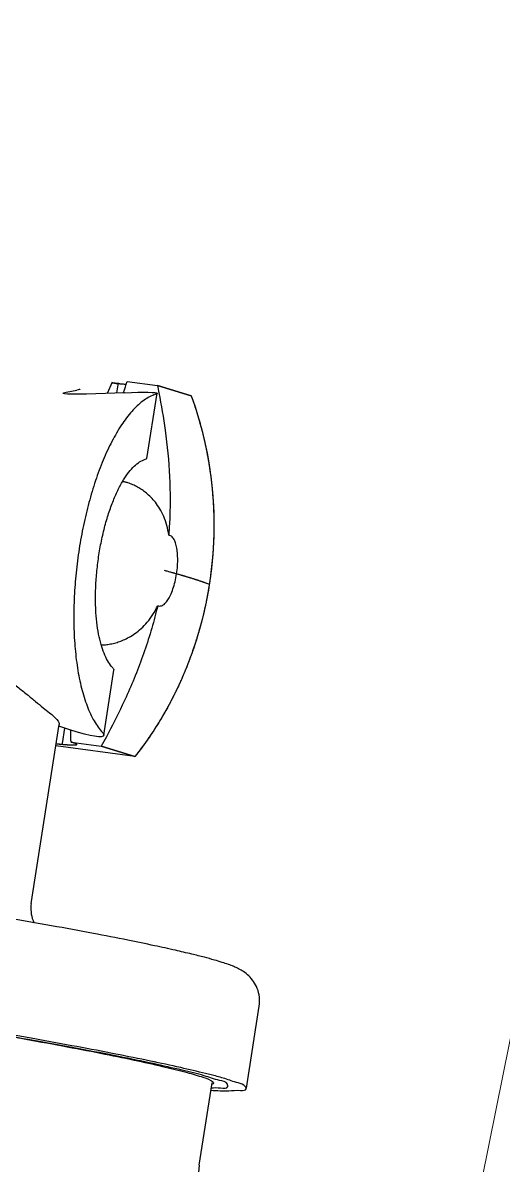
# Model space of a CAD drawing. Header units: millimetres. Extents: x 104833 to 218395, y -330386 to -125668.
# Drawn here: x 107513.8 to 107545.5, y -126700.8 to -126625.4 of the extents above; entities that cross this region are included whole.
import ezdxf

# ---------------------------------------------------------------- set-up
doc = ezdxf.new("R2010")
doc.units = ezdxf.units.MM
doc.header["$LTSCALE"] = 13
doc.linetypes.add('CENTER', pattern=[50.800000000000004, 31.75, -6.35, 6.35, -6.35])
doc.layers.get('0').update_dxf_attribs({"color": 1, "linetype": 'CENTER'})
doc.layers.add('02___PRT_ALL_AXES', color=7, linetype='Continuous')
doc.layers.add('03___PRT_ALL_CURVES', color=7, linetype='Continuous')
doc.layers.add('标注、文本', color=3, linetype='Continuous', lineweight=25)
doc.layers.add('铁心', color=3, linetype='Continuous', lineweight=0)

# ---------------------------------------------------------------- blocks, each defined once
blk = doc.blocks.new('erfwefwef')
at = {"color": 7, "linetype": 'Continuous'}
for p, q in [((92423.14364730049, -139928.5246696546), (92420.8771650168, -139929.0864638257)), ((92425.13984771637, -139928.361257681), (92423.14364730049, -139928.5246696546)), ((92426.12782573121, -139928.4649483151), (92426.42999356045, -139929.2196913826)), ((92423.13190708711, -139929.0388861074), (92423.1375032115, -139929.0486266055)), ((92423.57640096193, -139933.3820685562), (92423.13193655046, -139929.041973359)), ((92423.33930546601, -139929.1547299675), (92423.23923738464, -139929.1080277115)), ((92425.29239200792, -139929.1174448396), (92427.17352359291, -139929.2865191528)), ((92425.3485647045, -139929.1032941829), (92425.35149578316, -139929.1146970587)), ((92429.13042846415, -139929.2865191528), (92428.43904184256, -139929.1174448396)), ((92423.58374966541, -139933.3850317516), (92423.57611371239, -139933.3792636337)), ((92423.78203132309, -139933.4778485843), (92423.58374966541, -139933.3850317516)), ((92425.46027268359, -139951.7776530323), (92425.01826949528, -139947.4615911225)), ((92425.01855642418, -139947.4643929152), (92425.02278883546, -139947.4369262099)), ((92427.59287783926, -139951.5811725785), (92428.45836792185, -139951.3515042047)), ((92425.46334946743, -139951.80489759), (92425.46510728967, -139951.7771579257)), ((92427.65242935892, -139951.5727843947), (92427.65191464522, -139951.5836901977)), ((92425.60139475018, -139952.5240217837), (92423.33491246542, -139953.0858159547)), ((92423.33491246542, -139953.0858159547), (92428.59148339211, -139952.6513468909)), ((92427.59759516612, -139952.36060981), (92425.60139475018, -139952.5240217837))]:
    blk.add_line(p, q, dxfattribs=at)
for centre, radius, start, end in [((92473.64416122244, -139941.8090846874), 52.21855196313292, 165.2619484216799, 165.8150858460203), ((92409.21187949716, -139933.2417831187), 16.65892253893711, 14.38431752623653, 17.03570888633187), ((92424.72785871333, -139902.2801602648), 26.27297830657053, 272.147045373217, 273.0971657176774), ((92475.67550722367, -139928.0266137397), 55.74530683736682, 205.3331466148885, 206.0689440878859), ((92410.89354963385, -139950.8023631374), 16.77656907177881, 354.6705532357095, 357.3306257211106)]:
    blk.add_arc(centre, radius, start, end, dxfattribs=at)
for centre, major_axis, ratio, start_param, end_param in [((92426.4795072985, -139929.4021012318), (3.347876439785113, -0.3648952099979981), 0.04911934219999999, 1.9386174211, 3.1515112808), ((92425.98640830119, -139929.0018627617), (3.347876439785113, -0.3648952099979981), 0.04911934229999999, 5.0802100747, 6.6393469852), ((92431.58306200546, -139929.4021012318), (3.347876439785113, -0.3648952099979981), 0.04911934219999999, -3.1313102281, -2.7854309755), ((92436.99391976758, -139948.4908545279), (8.538144064195048, 2.795454447630221), 0.1397739749, 2.6943507403, 3.1111247438), ((92428.66782254062, -139950.7705083409), (3.201804023798687, 1.048295417724106), 0.1397739749, 3.111755441, 4.3246493007)]:
    blk.add_ellipse(centre, major_axis=major_axis, ratio=ratio, start_param=start_param, end_param=end_param, dxfattribs=at)
for points, start_tangent, end_tangent in [([(92425.712155969, -139928.534695536), (92425.4593419086, -139928.5424339014), (92425.21599854794, -139928.5455111155), (92425.1849440601, -139928.5454559006)], (-0.9993045533724891, -0.03728819664465392), (-0.9999925509031506, 0.003859810644276662)), ([(92420.8771650168, -139929.0864638257), (92419.83690644574, -139932.0467701808), (92419.17513217815, -139935.1367024656), (92418.90439398427, -139938.2976544091), (92419.02982691562, -139941.4696727405)], (-0.3914076090135513, -0.9202174110536572), (0.1018764702553788, -0.9947970570967253)), ([(92423.01775786083, -139929.0128175823), (92422.47398859778, -139931.4471075092), (92422.02777814161, -139934.491871038), (92421.86915488506, -139937.5975005248), (92421.87790236823, -139938.360384351)], (-0.2449938619057092, -0.9695246297173304), (0.02399934844012768, -0.9997119741577819)), ([(92423.23923738464, -139929.1080277115), (92423.17219522412, -139929.0724344882), (92423.1375032115, -139929.0486266055)], (-0.8950360703158988, 0.4459937587382515), (-0.7274091867172059, 0.6862039602621172)), ([(92423.33930546601, -139929.1547299675), (92424.04924280956, -139929.6106588349), (92424.73069238447, -139930.3215446929), (92425.36650950115, -139931.254315058), (92425.94375814806, -139932.3721389082), (92426.45350458901, -139933.6383621066), (92426.89015564602, -139935.019353135), (92427.25043462098, -139936.4857451454), (92427.53238038474, -139938.0125122483), (92427.73447982193, -139939.5781196423), (92427.8550273311, -139941.1630866265), (92427.89175201664, -139942.7480652115), (92427.84178914985, -139944.3118408483), (92427.70200272184, -139945.8296667397), (92427.46964181395, -139947.2720513921), (92427.14330932085, -139948.6043671229), (92426.72418563793, -139949.7875591763), (92426.21722811111, -139950.7805490328), (92425.6321546397, -139951.5438874506)], (0.9136153726623465, -0.4065795750342629), (-0.697413295502521, -0.7166691672287245)), ([(92425.18942878168, -139947.2207688338), (92425.47372007457, -139946.8570238763), (92425.7323446112, -139946.3861875514), (92425.9614769175, -139945.8111983578), (92426.15643454989, -139945.1375103825), (92426.31406662377, -139944.3637474842), (92426.4291186053, -139943.4903651106), (92426.4948404991, -139942.5208774122), (92426.5040198259, -139941.4921337684), (92426.4543088027, -139940.4329826017), (92426.3466368203, -139939.3763707253), (92426.18319159909, -139938.3437706719), (92425.96946980196, -139937.3663292484), (92425.71325441205, -139936.4703395797), (92425.4287499683, -139935.6882174132), (92425.12323210743, -139935.0208795837), (92424.80201943553, -139934.466821768), (92424.46794045196, -139934.0233291857), (92424.12654569186, -139933.6933423349), (92423.78203132309, -139933.4778485843)], (0.6915648847615673, 0.7223143430423627), (-0.9093330830094994, 0.4160689175418404)), ([(92421.87789698117, -139938.3603844795), (92422.03626020878, -139937.7234606597), (92422.27018601657, -139937.1492609294), (92422.55761982864, -139936.6531168392), (92422.87200359252, -139936.2441149773), (92423.18747512434, -139935.9216043167), (92423.4936230405, -139935.6691874999), (92423.79391747419, -139935.4672736847), (92424.0971635851, -139935.3017630502), (92424.414923062, -139935.1643169904), (92424.74729486794, -139935.0558135046), (92424.96266287955, -139935.0033216474)], (0.1706889056864696, 0.9853249704922511), (0.9781653967398138, 0.2078279495660846)), ([(92421.3980060585, -139938.8557580305), (92421.46328528319, -139938.7082098864), (92421.54561611218, -139938.577922429), (92421.64278953194, -139938.4729185288), (92421.75396682299, -139938.3982601158), (92421.87789698117, -139938.3603844795)], (0.3453227491739084, 0.9384839896892083), (0.9915862342605236, 0.1294478274249285)), ([(92421.80018291419, -139942.782924743), (92421.63920456651, -139942.5015512593), (92421.48339721176, -139942.122484433), (92421.35147190429, -139941.6688582798), (92421.25383954452, -139941.1592350551), (92421.19950102706, -139940.6284974719), (92421.19099346406, -139940.1013270355), (92421.22664678199, -139939.6145472364), (92421.30012966628, -139939.1895781839), (92421.3980060585, -139938.8557580305)], (-0.5637639612073837, 0.8259359515384711), (0.345322748981146, 0.9384839897601368)), ([(92419.02982691562, -139941.4696727405), (92419.549051899, -139944.5925942339), (92420.4522208806, -139947.6071869621), (92421.7222035914, -139950.4562735985), (92423.33491246542, -139953.0858159547)], (0.1018764702523545, -0.9947970570970348), (0.5783666438480717, -0.8157769457908932)), ([(92422.35883697472, -139943.0566555594), (92422.23269972051, -139943.0731483144), (92422.11134856506, -139943.0485860436), (92421.99727738628, -139942.9886237454), (92421.89230282218, -139942.8977822388), (92421.80018291419, -139942.782924743)], (-0.9557821315298332, -0.2940756995201897), (-0.5637639605802678, 0.8259359519665253)), ([(92425.94922402903, -139945.8445817668), (92425.85119485404, -139945.8357246914), (92425.5023416664, -139945.7833653061), (92425.16197491976, -139945.7001872407), (92424.83023163429, -139945.5870827433), (92424.49396967056, -139945.4377161716), (92424.14163242822, -139945.2396323985), (92423.76580231747, -139944.9740860749), (92423.37350375412, -139944.6233008582), (92422.99016263578, -139944.1825536965), (92422.64368280041, -139943.6564715691), (92422.35883697472, -139943.0566555594)], (-0.9970223270347311, 0.07711341902840028), (-0.3642679803124247, 0.9312941739961156)), ([(92422.35884247482, -139943.0566545592), (92422.50514255269, -139943.8077763211), (92423.29164429347, -139946.8332393992), (92424.34871203816, -139949.7533603086), (92425.2909386566, -139951.8789613098)], (0.1789333791353852, -0.983861192359569), (0.4277665334379777, -0.9038892591852475)), ([(92425.18942878168, -139947.2207688338), (92425.10620901885, -139947.3130136915), (92425.05103781779, -139947.3852841237), (92425.02278883546, -139947.4369262099)], (-0.6915648841632107, -0.722314343615247), (-0.3471170249982209, -0.9378218226061839)), ([(92425.6321546397, -139951.5438874506), (92425.54662665725, -139951.6392157591), (92425.49122419459, -139951.7172585996), (92425.46510728967, -139951.7771579257)], (-0.6974132970701036, -0.7166691657032606), (-0.2277124426385156, -0.9737284238778289)), ([(92428.57752775913, -139952.5155907224), (92428.53909709048, -139952.5175740427), (92428.2066941119, -139952.53264455), (92427.91708935829, -139952.5417860304), (92427.67374599652, -139952.5448632445), (92427.47976561871, -139952.5417860304), (92427.33680349973, -139952.53264455), (92427.24615333791, -139952.5175740427), (92427.22084952149, -139952.507857667), (92427.20910882947, -139952.4967097515), (92427.20874708402, -139952.4911850185)], (-0.9986416643016068, -0.05210399524908729), (0.1276057089389247, 0.9918249760145158)), ([(92427.20874708402, -139952.4911850185), (92427.21104362828, -139952.4841522593), (92427.22656889059, -139952.4702273905), (92427.25555023979, -139952.4549824054), (92427.29785330119, -139952.4384645629), (92427.3533436993, -139952.4207211232), (92427.42188705978, -139952.4017993443), (92427.59759516612, -139952.36060981)], (0.1276057138914613, 0.9918249753773347), (0.9775886880908038, 0.2105240055597012)), ([(92414.27790092572, -139969.1351474834), (92414.29715477047, -139968.5345475388), (92414.47051656718, -139967.9689515177), (92414.73524057845, -139967.5282912794), (92415.07669228691, -139967.1676701924), (92415.44049909888, -139966.906979362), (92415.7723308425, -139966.7352059882), (92416.09737729788, -139966.6049262651), (92416.45272920921, -139966.4884569034), (92416.87384633115, -139966.3710430188), (92417.39634416814, -139966.2436544542), (92418.05909184355, -139966.0995913561), (92418.90730642088, -139965.9328826764), (92419.9956041566, -139965.7374889519), (92421.39201722908, -139965.5067567263), (92423.1811410507, -139965.2333308858), (92425.46845717417, -139964.9091367793), (92428.2495247765, -139964.5429013496), (92431.25663868076, -139964.1735718674), (92434.41390039088, -139963.8105247229), (92437.65715775324, -139963.4610555661), (92440.92023537614, -139963.1322633101), (92444.136507001, -139962.8308691685), (92447.24046752873, -139962.5630616987), (92450.1695201435, -139962.3343537861), (92452.86574253169, -139962.1494941587), (92455.27825504431, -139962.0124460186), (92457.36761226744, -139961.9265932291), (92459.11816403538, -139961.8961367534)], (-0.1018760845753294, 0.9947970965938734), (1, 0)), ([(92429.66663111813, -139963.149923087), (92429.65156980738, -139963.7082532385), (92429.49010940178, -139964.2537592907), (92429.41392315016, -139964.4066370093)], (0.1018760843997151, -0.994797096611858), (-0.4807230394067341, -0.8768724875280054)), ([(92459.67674300159, -139969.5461784603), (92458.11686547627, -139969.5718989351), (92456.17614879031, -139969.6485367659), (92453.89410033729, -139969.7745318258), (92451.31717604282, -139969.9473192191), (92448.49783465383, -139970.1633814943), (92445.49346983252, -139970.4183202448), (92442.36524178163, -139970.7069456534), (92439.17683220189, -139971.0233821399), (92435.99314792035, -139971.361187968), (92432.87899956628, -139971.7134863882), (92429.89778222088, -139972.0731056172), (92427.11018487037, -139972.4327248475), (92424.57295495924, -139972.7850232664), (92422.33774317184, -139973.1228290947), (92420.45005197456, -139973.439265581), (92418.94830931554, -139973.7278909897), (92417.86308634584, -139973.9828297403), (92417.21647507363, -139974.1988920154), (92417.10292926946, -139974.2693924966)], (-1, 0), (-0.8088721677798315, -0.5879845373742036)), ([(92417.02165327474, -139974.3659482819), (92417.02163864192, -139974.3716794087), (92417.11697686487, -139974.4493652881)], (-0.07267243250345971, -0.9973558630469018), (0.9299637936558447, -0.3676511151747396)), ([(92417.10292926946, -139974.2693924966), (92417.02165327474, -139974.3659482819)], (-0.80887216687583, -0.5879845386178104), (-0.07267243844447743, -0.9973558626140089))]:
    blk.add_spline(points, degree=3, dxfattribs=dict(at, start_tangent=start_tangent, end_tangent=end_tangent))
at = {"layer": '02___PRT_ALL_AXES', "color": 7, "linetype": 'Continuous'}
for p, q in [((92429.66663111813, -139963.149923087), (92428.44751086656, -139951.2454874981)), ((92414.83647989188, -139974.5895456948), (92414.27790092572, -139969.1351474834)), ((92428.90910950559, -139972.1963703572), (92429.40867332707, -139972.1344399039)), ((92417.1310737688, -139973.8452690821), (92417.5850852652, -139973.7614790426)), ((92417.68271580478, -139979.831683301), (92417.12190742604, -139974.3555153777))]:
    blk.add_line(p, q, dxfattribs=at)
blk.add_arc((92427.6429026649, -139947.6276296755), 12.9057004238851, 101.3771262606699, 101.986367554698, dxfattribs=at)
for points, start_tangent, end_tangent in [([(92441.3158212766, -139945.7589561364), (92441.24232098533, -139945.7617643403), (92440.29355436831, -139945.7986409633), (92439.31820711878, -139945.8576612689), (92438.31800867157, -139945.9642329924), (92437.27641038585, -139946.1440632042), (92436.1778649397, -139946.4253466062), (92435.02527114694, -139946.8320319566), (92433.88977121486, -139947.3475149948), (92432.89026685554, -139947.892514007), (92432.05062349519, -139948.4112344755), (92431.32342072338, -139948.9001585839), (92430.66895139022, -139949.366159317), (92430.07689166564, -139949.8023026073), (92429.55879568763, -139950.1863628626), (92429.12657513618, -139950.4952308923)], (-0.9992549531154461, -0.03859454202666017), (-0.8253584313830385, -0.5646091212023856)), ([(92417.5850852652, -139973.7614790426), (92419.24586790174, -139973.4598339357), (92421.25164650392, -139973.1344615217), (92423.56810164356, -139972.7909290151), (92426.15559813051, -139972.4351143509), (92428.96986318292, -139972.0731056172), (92431.96274394565, -139971.7110968836), (92435.08303139801, -139971.3552822194), (92438.27733655824, -139971.0117497128), (92441.49100397766, -139970.6863772999), (92444.66904691659, -139970.384732193), (92447.7570881792, -139970.1119756231), (92450.70229052371, -139969.8727745316), (92453.45426072064, -139969.6712217142), (92455.9659117978, -139969.5107657979), (92458.19426870826, -139969.3941522254), (92460.10120364721, -139969.3233762875), (92461.65408843002, -139969.2996489814)], (0.9838305088108976, 0.1791020098516216), (1, 0)), ([(92429.40867332707, -139972.1344399039), (92432.0360988667, -139971.8197514066), (92435.3057002755, -139971.4515455021), (92438.64487624081, -139971.0999777538), (92441.97903509048, -139970.7729016039), (92445.23369722243, -139970.4776233943), (92448.3361588656, -139970.2207391511), (92451.21711615103, -139970.0079872455), (92453.81221325652, -139969.8441202017), (92456.06347999867, -139969.7327985393), (92457.920626799, -139969.6765090005), (92459.34216806715, -139969.6765090005), (92460.29634892146, -139969.7327985393), (92460.76185453581, -139969.8441202017), (92460.76328345062, -139969.8984763699)], (0.9924881132184153, 0.1223411015160072), (-0.11334033208729, -0.9935562234329484)), ([(92416.07727582922, -139974.4942643434), (92416.11227299445, -139974.3847534678), (92416.6441652501, -139974.1720015622), (92417.66249991677, -139973.9151173189), (92419.14452908176, -139973.6198391094), (92421.05714666218, -139973.2927629606), (92423.35762794196, -139972.9411952111), (92425.99458396964, -139972.5729893066), (92428.90910950559, -139972.1963703572)], (0.1133403322353207, 0.9935562234160618), (0.9923172760273012, 0.1237191323027966)), ([(92414.86465738964, -139974.5955136635), (92414.92455481642, -139974.4749895203), (92415.40578450199, -139974.2734367029), (92416.29771504388, -139974.0342356114), (92417.1310737688, -139973.8452690821)], (0.2073821176858904, 0.9782600151616725), (0.9821967419313388, 0.1878551573406042)), ([(92417.16381627833, -139974.846562253), (92415.99155194155, -139974.8228349471), (92415.21996581848, -139974.7520590103), (92414.86225996097, -139974.6354454376), (92414.86465738964, -139974.5955136635)], (-1, 0), (0.2073821177517586, 0.978260015147709)), ([(92417.1578385774, -139974.6848361515), (92416.54421035838, -139974.659942174), (92416.07870474417, -139974.5486205116), (92416.07727582922, -139974.4942643434)], (-0.9956317858120975, 0.09336673433623825), (0.1133403320252558, 0.9935562234400249)), ([(92417.68271580478, -139979.831683301), (92417.59065809165, -139981.7719740025), (92416.97608980024, -139983.5130824581), (92416.0891212468, -139984.8003134296), (92415.17722687568, -139985.6449078628), (92414.45776906292, -139986.1120440706)], (0.1018760845821627, -0.9947970965931738), (-0.8766715336175667, -0.4810894117984972))]:
    blk.add_spline(points, degree=3, dxfattribs=dict(at, start_tangent=start_tangent, end_tangent=end_tangent))
at = {"layer": '03___PRT_ALL_CURVES', "color": 4, "linetype": 'Continuous'}
for p, q in [((92420.8771650168, -139929.0864638257), (92423.14364730049, -139928.5246696546)), ((92425.13984771637, -139928.361257681), (92423.14364730049, -139928.5246696546)), ((92425.43161831418, -139928.5430620333), (92425.18537762619, -139928.5454495123)), ((92425.77970313083, -139929.1612438994), (92425.71033490446, -139928.4838787461)), ((92426.14736965793, -139928.5148011802), (92425.96779050687, -139928.5238356153)), ((92419.94090894476, -139931.6874787646), (92419.92525628352, -139931.740279472)), ((92419.2953691564, -139934.4046346824), (92419.28178466842, -139934.481036342)), ((92418.95319248049, -139937.2020184924), (92418.94865478363, -139937.2720478809)), ((92418.92428412661, -139940.0436671549), (92418.92574980098, -139940.0752658626)), ((92419.02982691344, -139941.4696727251), (92419.06733965268, -139941.4578970444)), ((92419.21037281389, -139942.8545456885), (92419.21533448083, -139942.885708527)), ((92419.79961091824, -139945.5814435152), (92419.81819664192, -139945.6485899457)), ((92420.68878329385, -139948.2200620831), (92420.71747640104, -139948.2911926986)), ((92421.87030911731, -139950.7332837655), (92421.89624529652, -139950.7808993016)), ((92428.16808235418, -139952.4832308751), (92428.06292967612, -139951.4564385776)), ((92423.33491246542, -139953.0858159547), (92425.60139475018, -139952.5240217837)), ((92423.33491246542, -139953.0858159547), (92428.59148339211, -139952.6513468909)), ((92427.59759516612, -139952.36060981), (92425.60139475018, -139952.5240217837)), ((92427.20906498906, -139952.4878666909), (92427.209855761, -139952.4860756265)), ((92427.209855761, -139952.4860756265), (92427.21017454428, -139952.4854770217)), ((92427.31980535472, -139952.430990127), (92427.32125673327, -139952.4305219181)), ((92427.32125673327, -139952.4305219181), (92427.336983952, -139952.425576499))]:
    blk.add_line(p, q, dxfattribs=at)
for points, start_tangent, end_tangent in [([(92425.96779050794, -139928.5238356153), (92425.93442942755, -139928.5253654135), (92425.9010683482, -139928.5268952116), (92425.88438780743, -139928.5276601102), (92425.86675876845, -139928.528426157), (92425.83055218897, -139928.5299593957), (92425.79434561045, -139928.5314926356), (92425.75909698254, -139928.5328923539), (92425.724327331, -139928.5342253126), (92425.68955767824, -139928.5355582702), (92425.65625926587, -139928.5366896325), (92425.62296085461, -139928.5378209939), (92425.59016380974, -139928.5388847842), (92425.55836949885, -139928.5398134328), (92425.43161833176, -139928.5430620333)], (-0.9989502793761875, -0.04580763401701669), (-0.999716148704164, -0.02382481941408975)), ([(92420.8771650168, -139929.0864638257), (92420.8201486585, -139929.2236111859), (92420.79164047929, -139929.292184867), (92420.7773863892, -139929.3264717065), (92420.76313230017, -139929.360758547), (92420.74887821003, -139929.3950453866), (92420.73462412099, -139929.4293322272), (92420.73106059825, -139929.437903937), (92420.72749707641, -139929.4464756469), (92420.72375591076, -139929.4556483461), (92420.71965945917, -139929.4660230239), (92420.71146655706, -139929.4867723798), (92420.703273655, -139929.5075217345), (92420.68688785084, -139929.5490204449), (92420.67050204662, -139929.5905191565), (92420.63773043829, -139929.6735165775), (92420.60495883, -139929.7565139996), (92420.57218722167, -139929.8395114205), (92420.53994311334, -139929.9227551971), (92420.50875400627, -139930.0064916826), (92420.4463757922, -139930.1739646538), (92420.41518668621, -139930.2577011392), (92420.3839975791, -139930.3414376248), (92420.3544046543, -139930.4258764441), (92420.32481172844, -139930.5103152643), (92420.29521880375, -139930.5947540846), (92420.28042234143, -139930.6369734943), (92420.265625879, -139930.6791929049), (92420.25082941662, -139930.7214123146), (92420.2360329543, -139930.7636317242), (92420.23233383842, -139930.7741865766), (92420.2286347225, -139930.7847414289), (92420.22519230924, -139930.7947311425), (92420.22226329995, -139930.8035905772), (92420.21640527912, -139930.8213094466), (92420.21054725954, -139930.8390283159), (92420.19883122022, -139930.8744660546), (92420.18711518092, -139930.9099037922), (92420.16368310218, -139930.9807792697), (92420.14025102247, -139931.0516547471), (92420.12853498315, -139931.0870924847), (92420.11681894385, -139931.1225302234), (92420.11096092415, -139931.1402490927), (92420.10510290455, -139931.1579679621), (92420.10217389415, -139931.1668273968), (92420.10057143011, -139931.1718027996), (92420.09869304832, -139931.1778695755), (92420.09493628357, -139931.1900031274), (92420.09117952004, -139931.2021366793), (92420.0836659907, -139931.2264037831), (92420.07615246237, -139931.250670887), (92420.06112540586, -139931.2992050936), (92420.04609834819, -139931.3477393012), (92420.03107129171, -139931.3962735077), (92420.00101717754, -139931.493341923), (92419.94090894912, -139931.6874787514)], (-0.3838787977284365, -0.9233834894855821), (-0.2957657090843229, -0.955260511760979)), ([(92419.92525628352, -139931.7402794709), (92419.8840353197, -139931.8841492074), (92419.86342483727, -139931.9560840763), (92419.85311959658, -139931.9920515107), (92419.84281435594, -139932.0280189451), (92419.8325091142, -139932.0639863784), (92419.82220387345, -139932.0999538128), (92419.81962756361, -139932.1089456711), (92419.81705125261, -139932.1179375306), (92419.81436596302, -139932.1275499919), (92419.81146271303, -139932.1384036583), (92419.80565621523, -139932.1601109919), (92419.79984971642, -139932.1818183256), (92419.78823671865, -139932.2252329942), (92419.77662372083, -139932.2686476616), (92419.75339772532, -139932.3554769965), (92419.73017173086, -139932.4423063324), (92419.70694573529, -139932.5291356673), (92419.68427078592, -139932.6161375522), (92419.66269792992, -139932.7034845375), (92419.64112507383, -139932.7908315216), (92419.61955221667, -139932.8781785068), (92419.6087657887, -139932.9218519989), (92419.59797936067, -139932.965525491), (92419.58719293264, -139933.0091989831), (92419.58179971867, -139933.0310357302), (92419.57910311167, -139933.0419541032), (92419.57640650458, -139933.0528724762), (92419.57431803932, -139933.0620170943), (92419.57222957505, -139933.0711617123), (92419.5680526454, -139933.0894509483), (92419.55969878726, -139933.1260294215), (92419.55134492807, -139933.1626078948), (92419.54299106996, -139933.199186368), (92419.5262833526, -139933.2723433134), (92419.5095756352, -139933.3455002587), (92419.50122177601, -139933.3820787319), (92419.49286791796, -139933.4186572052), (92419.49077945366, -139933.4278018231), (92419.48869098834, -139933.4369464412), (92419.48652709383, -139933.4467177014), (92419.48421233665, -139933.4577422447), (92419.4795828235, -139933.4797913314), (92419.47495331132, -139933.5018404192), (92419.46569428488, -139933.5459385927), (92419.45643525955, -139933.5900367672), (92419.4379172078, -139933.6782331152), (92419.40088110432, -139933.8546258111), (92419.39162207898, -139933.8987239856), (92419.38271282517, -139933.9441240857), (92419.37397845762, -139933.9901751489), (92419.36524409012, -139934.0362262122), (92419.33030661999, -139934.2204304644), (92419.29536914983, -139934.4046347165)], (-0.2754334833059978, -0.9613201320444322), (-0.1863448792855367, -0.9824843947687204)), ([(92419.28178466728, -139934.4810363442), (92419.25685716994, -139934.6293961969), (92419.24439342172, -139934.7035761245), (92419.23816154769, -139934.740666087), (92419.23192967361, -139934.7777560508), (92419.22569779956, -139934.8148460146), (92419.2194659244, -139934.8519359771), (92419.21790795616, -139934.8612084684), (92419.21634998787, -139934.8704809597), (92419.21475280431, -139934.8803841121), (92419.2130771924, -139934.8915485893), (92419.20972596755, -139934.9138775437), (92419.20637474369, -139934.9362064982), (92419.19967229484, -139934.9808644069), (92419.192969845, -139935.0255223158), (92419.17956494744, -139935.1148381334), (92419.16616004985, -139935.2041539522), (92419.15275515229, -139935.2934697699), (92419.13991631364, -139935.3828823089), (92419.12820959478, -139935.4724882908), (92419.11650287599, -139935.5620942726), (92419.10479615713, -139935.6517002544), (92419.09894279772, -139935.6965032449), (92419.0930894384, -139935.7413062362), (92419.08723607898, -139935.7861092267), (92419.08430939927, -139935.8085107218), (92419.08284605996, -139935.81971147), (92419.08138271954, -139935.830912217), (92419.08032588824, -139935.8402703362), (92419.07926905702, -139935.8496284553), (92419.07715539329, -139935.8683446935), (92419.07292806817, -139935.9057771699), (92419.06870074198, -139935.9432096453), (92419.06447341575, -139935.9806421217), (92419.05601876439, -139936.0555070734), (92419.04756411203, -139936.1303720252), (92419.04333678583, -139936.1678045017), (92419.03910946072, -139936.2052369769), (92419.03805262831, -139936.2145950961), (92419.03699579698, -139936.2239532151), (92419.03593371817, -139936.2339434524), (92419.03486114406, -139936.2451979257), (92419.03271599606, -139936.2677068724), (92419.03057084797, -139936.2902158191), (92419.02628055066, -139936.3352337136), (92419.02199025452, -139936.380251607), (92419.01340966101, -139936.4702873948), (92419.0048290687, -139936.5603231815), (92418.9962484753, -139936.6503589694), (92418.9919581791, -139936.6953768628), (92418.98819460467, -139936.7411100616), (92418.98119417953, -139936.8332917616), (92418.96719332726, -139937.0176551616), (92418.95319247607, -139937.2020185616)], (-0.165697881640428, -0.9861765622949447), (-0.07572355934017469, -0.997128849527911)), ([(92418.94865478363, -139937.2720478787), (92418.94030111321, -139937.4226539318), (92418.93612427686, -139937.4979569583), (92418.9340358598, -139937.5356084711), (92418.93194744174, -139937.5732599838), (92418.9298590236, -139937.6109114976), (92418.9277706065, -139937.6485630104), (92418.92724850227, -139937.6579758888), (92418.92672639692, -139937.6673887673), (92418.92623503381, -139937.677432879), (92418.92580515426, -139937.6887394594), (92418.9249453941, -139937.71135262), (92418.92408563278, -139937.7339657808), (92418.92236611235, -139937.7791921022), (92418.92064659199, -139937.8244184225), (92418.91720755011, -139937.9148710653), (92418.91376850821, -139938.005323707), (92418.91032946628, -139938.0957763499), (92418.9074629483, -139938.1862488677), (92418.90574147704, -139938.2767611398), (92418.9040200059, -139938.3672734119), (92418.90229853464, -139938.457785683), (92418.90143779953, -139938.503041819), (92418.90057706341, -139938.548297955), (92418.89971632828, -139938.5935540911), (92418.89928596027, -139938.6161821592), (92418.89907077624, -139938.6274961926), (92418.89885559218, -139938.6388102271), (92418.89884034783, -139938.6482407015), (92418.8988251024, -139938.6576711769), (92418.89879461256, -139938.6765321267), (92418.89873363299, -139938.7142540274), (92418.89867265444, -139938.7519759281), (92418.89861167484, -139938.7896978287), (92418.89848971565, -139938.8651416301), (92418.8983677575, -139938.9405854304), (92418.89830677793, -139938.978307331), (92418.89824579828, -139939.0160292317), (92418.89823055288, -139939.0254597072), (92418.8982153085, -139939.0348901825), (92418.89826467971, -139939.0449487691), (92418.89844328325, -139939.0562635776), (92418.89880048917, -139939.0788931957), (92418.89915769515, -139939.1015228139), (92418.8998721081, -139939.1467820491), (92418.90058652114, -139939.1920412854), (92418.90201534712, -139939.2825597569), (92418.903444172, -139939.3730782284), (92418.90487299798, -139939.4635966999), (92418.90558741102, -139939.5088559363), (92418.9061139636, -139939.5320630481), (92418.90697920963, -139939.5564251498), (92418.90870970165, -139939.6051493519), (92418.9104401937, -139939.6538735552), (92418.91390117665, -139939.7513219606), (92418.91736216072, -139939.8487703661), (92418.92428412772, -139940.0436671758)], (-0.0553819052956745, -0.9984652445457584), (0.03549368426393317, -0.9993699006761072)), ([(92418.92574980212, -139940.0752658637), (92418.93402464013, -139940.225877215), (92418.93816206019, -139940.3011828895), (92418.94023077024, -139940.3388357273), (92418.94229947921, -139940.3764885651), (92418.94436818926, -139940.4141414029), (92418.9464368994, -139940.4517942407), (92418.94695407656, -139940.4612074496), (92418.9474712538, -139940.4706206596), (92418.94808838217, -139940.4806563191), (92418.94890540975, -139940.49193688), (92418.95053946579, -139940.5144980018), (92418.95217352296, -139940.5370591235), (92418.95544163507, -139940.5821813659), (92418.95870974724, -139940.6273036095), (92418.96524597268, -139940.7175480954), (92418.97178219806, -139940.8077925813), (92418.97831842338, -139940.8980370684), (92418.98542512645, -139940.9882246114), (92418.99367278343, -139941.0782982708), (92419.0101680975, -139941.2584455885), (92419.0184157546, -139941.3485192478), (92419.02666341161, -139941.4385929062), (92419.03661888296, -139941.5284562285), (92419.04657435438, -139941.6183195506), (92419.05652982686, -139941.708182874), (92419.06150756252, -139941.7531145346), (92419.06648529822, -139941.7980461962), (92419.07146303388, -139941.8429778568), (92419.07644076957, -139941.8879095185), (92419.07768520323, -139941.8991424339), (92419.07892963683, -139941.9103753493), (92419.08015916319, -139941.9209763332), (92419.08135887262, -139941.9303134565), (92419.08375829272, -139941.9489877042), (92419.08615771169, -139941.9676619507), (92419.09095655187, -139942.0050104448), (92419.09575539091, -139942.042358938), (92419.10535306894, -139942.1170559263), (92419.11495074819, -139942.1917529135), (92419.11974958723, -139942.2291014066), (92419.12454842625, -139942.2664499008), (92419.1269478463, -139942.2851241473), (92419.12934726526, -139942.3037983949), (92419.13054697591, -139942.3131355182), (92419.13125713586, -139942.3183506183), (92419.13218790872, -139942.3246587954), (92419.13404945424, -139942.3372751506), (92419.1359109999, -139942.3498915048), (92419.13963409112, -139942.3751242142), (92419.1433571812, -139942.4003569236), (92419.15080336243, -139942.4508223424), (92419.15824954482, -139942.5012877623), (92419.1656957262, -139942.5517531811), (92419.18058808876, -139942.6526840188), (92419.21037281505, -139942.854545694)], (0.05485893365241134, -0.9984941148542241), (0.14596977469591, -0.9892890502149639)), ([(92419.06733965268, -139941.4578970444), (92419.20227107164, -139941.4174668131), (92419.26973678064, -139941.3972516969), (92419.33720248958, -139941.3770365817), (92419.37093534402, -139941.3669290236), (92419.40466819849, -139941.3568214656), (92419.42153462578, -139941.3517676871), (92419.43968959822, -139941.3465981696), (92419.45848884384, -139941.3413707816), (92419.47728808943, -139941.3361433946), (92419.55248507086, -139941.3152338469), (92419.62768205217, -139941.2943242992), (92419.70287903355, -139941.2734147503), (92419.74047752371, -139941.2629599765), (92419.77807601498, -139941.2525052025), (92419.79687525949, -139941.2472778156), (92419.81567450511, -139941.2420504288), (92419.82507412738, -139941.2394367347), (92419.83016076591, -139941.2380585666), (92419.83602105587, -139941.2365377552), (92419.84774163683, -139941.2334961325), (92419.85946221784, -139941.2304545097), (92419.90634454193, -139941.2182880177), (92419.95322686588, -139941.2061215256), (92420.00010918995, -139941.1939550336), (92420.04699151404, -139941.1817885427), (92420.14075616212, -139941.1574555585), (92420.23452081016, -139941.1331225755), (92420.28140313315, -139941.1209560834), (92420.32828545722, -139941.1087895914), (92420.37399735607, -139941.0976243809), (92420.41970925397, -139941.0864591692), (92420.51113304967, -139941.064128747), (92420.60255684535, -139941.0417983236), (92420.64826874324, -139941.0306331131), (92420.69398064222, -139941.0194679015), (92420.73969254005, -139941.0083026898), (92420.78540443786, -139940.9971374793), (92420.79683241204, -139940.9943461764), (92420.80826038733, -139940.9915548735), (92420.81397437397, -139940.9901592215), (92420.82053931069, -139940.9886153416), (92420.83452013318, -139940.9853793517), (92420.86248177831, -139940.9789073719), (92420.89044342333, -139940.972435391), (92420.94636671344, -139940.9594914315), (92421.00229000358, -139940.946547472), (92421.11413658384, -139940.9206595518), (92421.22598316407, -139940.8947716327), (92421.33782974444, -139940.8688837126), (92421.39375303447, -139940.8559397531), (92421.45076935226, -139940.8431737131), (92421.56589501302, -139940.8178195549), (92421.79614633336, -139940.7671112386), (92422.02639765487, -139940.7164029213)], (0.9579223540182867, 0.2870274615294928), (0.9765972479221819, 0.215076301230099)), ([(92419.21533448083, -139942.885708528), (92419.24026283566, -139943.0340682063), (92419.25272701302, -139943.108248046), (92419.2589591012, -139943.1453379646), (92419.26519118928, -139943.1824278845), (92419.27142327852, -139943.2195178042), (92419.27765536675, -139943.2566077241), (92419.27921338874, -139943.2658802032), (92419.28077141076, -139943.2751526835), (92419.28249771465, -139943.2850294235), (92419.28456058097, -139943.2961146841), (92419.28868631477, -139943.3182852063), (92419.29281204744, -139943.3404557286), (92419.30106351283, -139943.384796772), (92419.30931497822, -139943.4291378154), (92419.32581791011, -139943.5178199024), (92419.34232084197, -139943.6065019892), (92419.3588237738, -139943.6951840761), (92419.37588656845, -139943.7837325669), (92419.39406909182, -139943.8720138654), (92419.41225161412, -139943.9602951628), (92419.43043413755, -139944.0485764603), (92419.43952539813, -139944.0927171095), (92419.44861665979, -139944.1368577588), (92419.45770792151, -139944.1809984069), (92419.46225355237, -139944.2030687321), (92419.46452636723, -139944.2141038936), (92419.46679918322, -139944.2251390562), (92419.46885285637, -139944.2342932626), (92419.47090653071, -139944.2434474679), (92419.47501387927, -139944.2617558796), (92419.48322857422, -139944.2983727031), (92419.4914432703, -139944.3349895276), (92419.49965796625, -139944.371606351), (92419.51608735838, -139944.4448399978), (92419.53251674934, -139944.5180736446), (92419.54073144539, -139944.5546904681), (92419.54894614147, -139944.5913072925), (92419.55099981575, -139944.6004614979), (92419.55305348893, -139944.6096157043), (92419.5553076276, -139944.6193620944), (92419.55796269418, -139944.6302928553), (92419.56327282611, -139944.6521543759), (92419.56858295918, -139944.6740158965), (92419.57920322416, -139944.7177389387), (92419.58982348916, -139944.7614619798), (92419.61106402037, -139944.8489080632), (92419.63230455038, -139944.9363541467), (92419.6535450815, -139945.0238002301), (92419.6641653465, -139945.0675232723), (92419.66976645825, -139945.0898998997), (92419.67594952762, -139945.1133067394), (92419.68831566736, -139945.1601204188), (92419.70068180704, -139945.2069340983), (92419.72541408651, -139945.3005614583), (92419.75014636587, -139945.3941888172), (92419.79961092479, -139945.581443536)], (0.1657036140675306, -0.9861755991125307), (0.2553961813790327, -0.9668364859359666)), ([(92419.81819664192, -139945.6485899435), (92419.85947851063, -139945.7924384185), (92419.88011944445, -139945.8643626561), (92419.89043991189, -139945.9003247748), (92419.90076037933, -139945.9362868936), (92419.91108084685, -139945.9722490124), (92419.92140131429, -139946.0082111311), (92419.9239814303, -139946.017201661), (92419.92656154741, -139946.0261921899), (92419.92937604515, -139946.0357595451), (92419.93265930619, -139946.0464805495), (92419.93922582702, -139946.0679225595), (92419.94579234789, -139946.0893645695), (92419.95892538966, -139946.1322485893), (92419.97205843142, -139946.1751326093), (92419.99832451603, -139946.2609006491), (92420.02459059958, -139946.3466686889), (92420.05085668311, -139946.4324367287), (92420.07766348118, -139946.5179961846), (92420.105551705, -139946.6031384737), (92420.13343993001, -139946.6882807617), (92420.16132815497, -139946.7734230508), (92420.17527226623, -139946.8159941949), (92420.18921637879, -139946.8585653388), (92420.20316049119, -139946.9011364829), (92420.21013254748, -139946.9224220555), (92420.21361857507, -139946.9330648412), (92420.21710460368, -139946.9437076269), (92420.22016341833, -139946.9525134967), (92420.22322223298, -139946.9613193653), (92420.22933986216, -139946.9789311026), (92420.24157512188, -139947.0141545772), (92420.25381038143, -139947.049378053), (92420.2660456399, -139947.0846015288), (92420.29051615804, -139947.1550484791), (92420.31498667726, -139947.2254954296), (92420.32722193579, -139947.2607189042), (92420.3394571954, -139947.2959423799), (92420.34251600999, -139947.3047482486), (92420.34557482463, -139947.3135541173), (92420.3488986128, -139947.3229204591), (92420.3527523459, -139947.3334077449), (92420.36045981318, -139947.3543823178), (92420.36816728042, -139947.3753568906), (92420.38358221497, -139947.4173060351), (92420.39899714841, -139947.4592551807), (92420.42982701742, -139947.5431534709), (92420.4606568854, -139947.6270517623), (92420.49148675444, -139947.7109500524), (92420.50690168786, -139947.7528991981), (92420.52308645673, -139947.7952059899), (92420.55622582987, -139947.8801772209), (92420.62250457396, -139948.0501196838), (92420.68878331914, -139948.2200621467)], (0.2758471703036702, -0.9612015078200086), (0.3633509118224364, -0.9316523573081346)), ([(92420.71747640104, -139948.2911926997), (92420.77438142602, -139948.4283963429), (92420.80283393897, -139948.4969981646), (92420.81706019497, -139948.5312990749), (92420.83128645096, -139948.5655999862), (92420.84551270687, -139948.5999008965), (92420.85973896392, -139948.6342018068), (92420.86329552767, -139948.6427770351), (92420.86685209136, -139948.6513522624), (92420.87070516907, -139948.6604683864), (92420.87515127248, -139948.6706663041), (92420.88404348044, -139948.6910621393), (92420.89293568832, -139948.7114579746), (92420.91072010313, -139948.752249645), (92420.92850451908, -139948.7930413155), (92420.96407334978, -139948.8746246564), (92420.99964218048, -139948.9562079962), (92421.03521101121, -139949.0377913371), (92421.07129339961, -139949.1190947456), (92421.10840290345, -139949.1998382902), (92421.14551240735, -139949.2805818348), (92421.18262191236, -139949.3613253805), (92421.20117666424, -139949.4016971529), (92421.2197314162, -139949.4420689252), (92421.23828616814, -139949.4824406975), (92421.24756354463, -139949.5026265831), (92421.25220223234, -139949.5127195271), (92421.25684092115, -139949.5228124698), (92421.26085214113, -139949.5311398715), (92421.26486336224, -139949.5394672732), (92421.27288580447, -139949.5561220767), (92421.28893068773, -139949.5894316836), (92421.30497557108, -139949.6227412904), (92421.3210204555, -139949.6560508972), (92421.35311022209, -139949.7226701099), (92421.3851999898, -139949.7892893236), (92421.40124487312, -139949.8225989305), (92421.41728975644, -139949.8559085373), (92421.42130097756, -139949.864235939), (92421.42531219867, -139949.8725633408), (92421.42964848367, -139949.8814112846), (92421.43463489765, -139949.8913003103), (92421.44460772662, -139949.9110783627), (92421.4545805546, -139949.9308564153), (92421.47452621159, -139949.9704125203), (92421.49447186853, -139950.0099686253), (92421.53436318247, -139950.0890808365), (92421.61414581025, -139950.2473052565), (92421.63409146719, -139950.2868613616), (92421.65508808976, -139950.3271240466), (92421.67661019356, -139950.3677400206), (92421.69813229833, -139950.4083559957), (92421.78422071546, -139950.5708198948), (92421.87030913375, -139950.7332837941)], (0.3831052671819714, -0.9237046899618029), (0.4682195445119915, -0.8836121650005636)), ([(92421.89624529652, -139950.7808993005), (92421.96785061466, -139950.9094485899), (92422.00365327479, -139950.9737232351), (92422.03945593385, -139951.0379978792), (92422.0573572634, -139951.0701352024), (92422.07525859293, -139951.1022725244), (92422.07973392584, -139951.110306855), (92422.08420925878, -139951.1183411854), (92422.0890385207, -139951.1268726096), (92422.09457564479, -139951.1363982201), (92422.10564989096, -139951.1554494422), (92422.11672413824, -139951.1745006632), (92422.1388726327, -139951.2126031072), (92422.16102112603, -139951.2507055503), (92422.2053181139, -139951.3269104363), (92422.24961510181, -139951.4031153224), (92422.29391208969, -139951.4793202095), (92422.33868796818, -139951.5551783287), (92422.38442163143, -139951.6303429134), (92422.47588895584, -139951.7806720838), (92422.5216226191, -139951.8558366685), (92422.56735628124, -139951.9310012532), (92422.61450655837, -139952.0050925677), (92422.66165683544, -139952.0791838812), (92422.70880711253, -139952.1532751959), (92422.73238225156, -139952.1903208526), (92422.7559573896, -139952.2273665093), (92422.77953252863, -139952.2644121661), (92422.80310766774, -139952.3014578228), (92422.80900145226, -139952.3107192371), (92422.81489523669, -139952.3199806523), (92422.82050605663, -139952.3286924047), (92422.82555094827, -139952.3363048346), (92422.8356407315, -139952.3515296945), (92422.84573051365, -139952.3667545554), (92422.8659100791, -139952.3972042763), (92422.88608964568, -139952.4276539961), (92422.92644877653, -139952.4885534377), (92422.96680790855, -139952.5494528782), (92422.986987474, -139952.579902599), (92423.00716703941, -139952.6103523189), (92423.01725682276, -139952.6255771798), (92423.02734660599, -139952.6408020396), (92423.03239149656, -139952.6484144696), (92423.03524828123, -139952.6526506344), (92423.03877374143, -139952.6577466966), (92423.04582466406, -139952.667938821), (92423.05287558562, -139952.6781309464), (92423.0669774288, -139952.6985151964), (92423.08107927296, -139952.7188994464), (92423.10928296024, -139952.7596679461), (92423.13748664761, -139952.800436446), (92423.16569033495, -139952.8412049459), (92423.22209770847, -139952.9227419444), (92423.3349124577, -139953.0858159437)], (0.4866243665295206, -0.8736113128272451), (0.5689282352839962, -0.8223871734752665)), ([(92427.32246410995, -139952.5311616123), (92427.29478665904, -139952.5273349175), (92427.28786729614, -139952.5263782449), (92427.28183929078, -139952.5253228221), (92427.27067463679, -139952.5231132297), (92427.25950998397, -139952.5209036373), (92427.25437607878, -139952.5197500099), (92427.25013901817, -139952.5184987193), (92427.24166489588, -139952.5159961392), (92427.23742783419, -139952.5147448485), (92427.23319077361, -139952.5134935579), (92427.23030522373, -139952.5120976183), (92427.22741967393, -139952.5107016785), (92427.22164857542, -139952.5079097993), (92427.21876302565, -139952.5065138597), (92427.21673348689, -139952.5049249515), (92427.21353041852, -139952.5015541689), (92427.21032735123, -139952.4981833852), (92427.20924749534, -139952.4964852218), (92427.20921099381, -139952.4947615154), (92427.20913799203, -139952.4913141037), (92427.20906498906, -139952.4878666909)], (-0.9905769219431605, 0.1369575179156436), (-0.02117124031440167, 0.9997758641733406)), ([(92427.21017454428, -139952.4854770217), (92427.21451281753, -139952.4801029427), (92427.21734397789, -139952.4772471077), (92427.22149918712, -139952.4740536804), (92427.22565439634, -139952.4708602519), (92427.2310174795, -139952.4675484914), (92427.2369845008, -139952.464177565), (92427.24295152101, -139952.4608066385), (92427.25072446562, -139952.4572615394), (92427.2584974092, -139952.4537164402), (92427.26686977112, -139952.4501144498), (92427.27644096644, -139952.4463986766), (92427.28601216283, -139952.4426829035), (92427.29685326127, -139952.4388307656), (92427.31980536025, -139952.4309901248)], (0.6281330635620883, 0.7781059403835094), (0.946307755405548, 0.3232671218347355)), ([(92428.57753921929, -139952.515604814), (92428.46733361468, -139952.520835849), (92428.41223081236, -139952.5234513665), (92428.3571280101, -139952.5260668828), (92428.3295766089, -139952.5273746422), (92428.30202520773, -139952.5286824003), (92428.28824950662, -139952.5293362805), (92428.27546132245, -139952.529851417), (92428.25087247242, -139952.5307429471), (92428.20169477104, -139952.5325260093), (92428.15251706971, -139952.5343090706), (92428.10333936836, -139952.5360921318), (92428.05416166698, -139952.537875193), (92428.02957281683, -139952.5387667241), (92428.01780588253, -139952.5391418949), (92428.0070939296, -139952.5393758769), (92427.98567002607, -139952.539843841), (92427.96424612138, -139952.5403118051), (92427.87855050375, -139952.5421836626), (92427.8357026955, -139952.5431195918), (92427.81427879084, -139952.5435875558), (92427.80356683902, -139952.5438215379), (92427.79285488723, -139952.54405552), (92427.7838135797, -139952.5440757934), (92427.77477227332, -139952.5440960658), (92427.75668966048, -139952.5441366128), (92427.72052443257, -139952.5442177045), (92427.64819397908, -139952.5443798889), (92427.63011136625, -139952.5444204349), (92427.61202875231, -139952.5444609807), (92427.60298744592, -139952.5444812542), (92427.59494624194, -139952.5443511414), (92427.57986393644, -139952.543940533), (92427.54969932648, -139952.5431193141), (92427.51953471653, -139952.5422980962), (92427.48937010547, -139952.5414768783), (92427.45920549557, -139952.5406556604), (92427.45166434278, -139952.5404503557), (92427.44412319001, -139952.5402450509), (92427.44035261474, -139952.5401423991), (92427.43727338614, -139952.5399683911), (92427.4318062767, -139952.5395490209), (92427.42087205878, -139952.5387102797), (92427.40993784092, -139952.5378715384), (92427.38806940516, -139952.5361940569), (92427.36620096935, -139952.5345165743), (92427.3224640979, -139952.5311616112)], (-0.998875382743159, -0.04741275935555395), (-0.9970708686093849, 0.07648322018931429)), ([(92427.336983952, -139952.425576499), (92427.36178746686, -139952.418252423), (92427.37465247876, -139952.4145488971), (92427.3884439962, -139952.4107623958), (92427.40223551361, -139952.4069758954), (92427.41694636788, -139952.403108388), (92427.43211689219, -139952.3992003764), (92427.44728741533, -139952.3952923659), (92427.46382511407, -139952.3912658917), (92427.48036281395, -139952.3872394186), (92427.4973519404, -139952.3831745041), (92427.51524392082, -139952.3790327069), (92427.53313590022, -139952.3748909099), (92427.53760889586, -139952.3738554608), (92427.54275584876, -139952.3727040292), (92427.55372371484, -139952.3702851853), (92427.57565944485, -139952.3654474966), (92427.59759517602, -139952.3606098078)], (0.9590621950903546, 0.2831955260036263), (0.9765338437162835, 0.2153639990265349))]:
    blk.add_spline(points, degree=3, dxfattribs=dict(at, start_tangent=start_tangent, end_tangent=end_tangent))

msp = doc.modelspace()

# ---------------------------------------------------------------- linework, layer by layer
at = {"layer": '铁心'}
msp.add_lwpolyline([(107488.0303148478, -126979.6164762026), (107628.4554896759, -126283.7237862073), (107628.4554896759, -126283.7237862073)], dxfattribs=at)

# ---------------------------------------------------------------- block references
at = {"layer": '标注、文本', "xscale": -1, "rotation": 357.000000000016}
msp.add_blockref('erfwefwef', (207142.4535573451, 8250.379898801199), dxfattribs=at)

doc.saveas('drawing.dxf')
